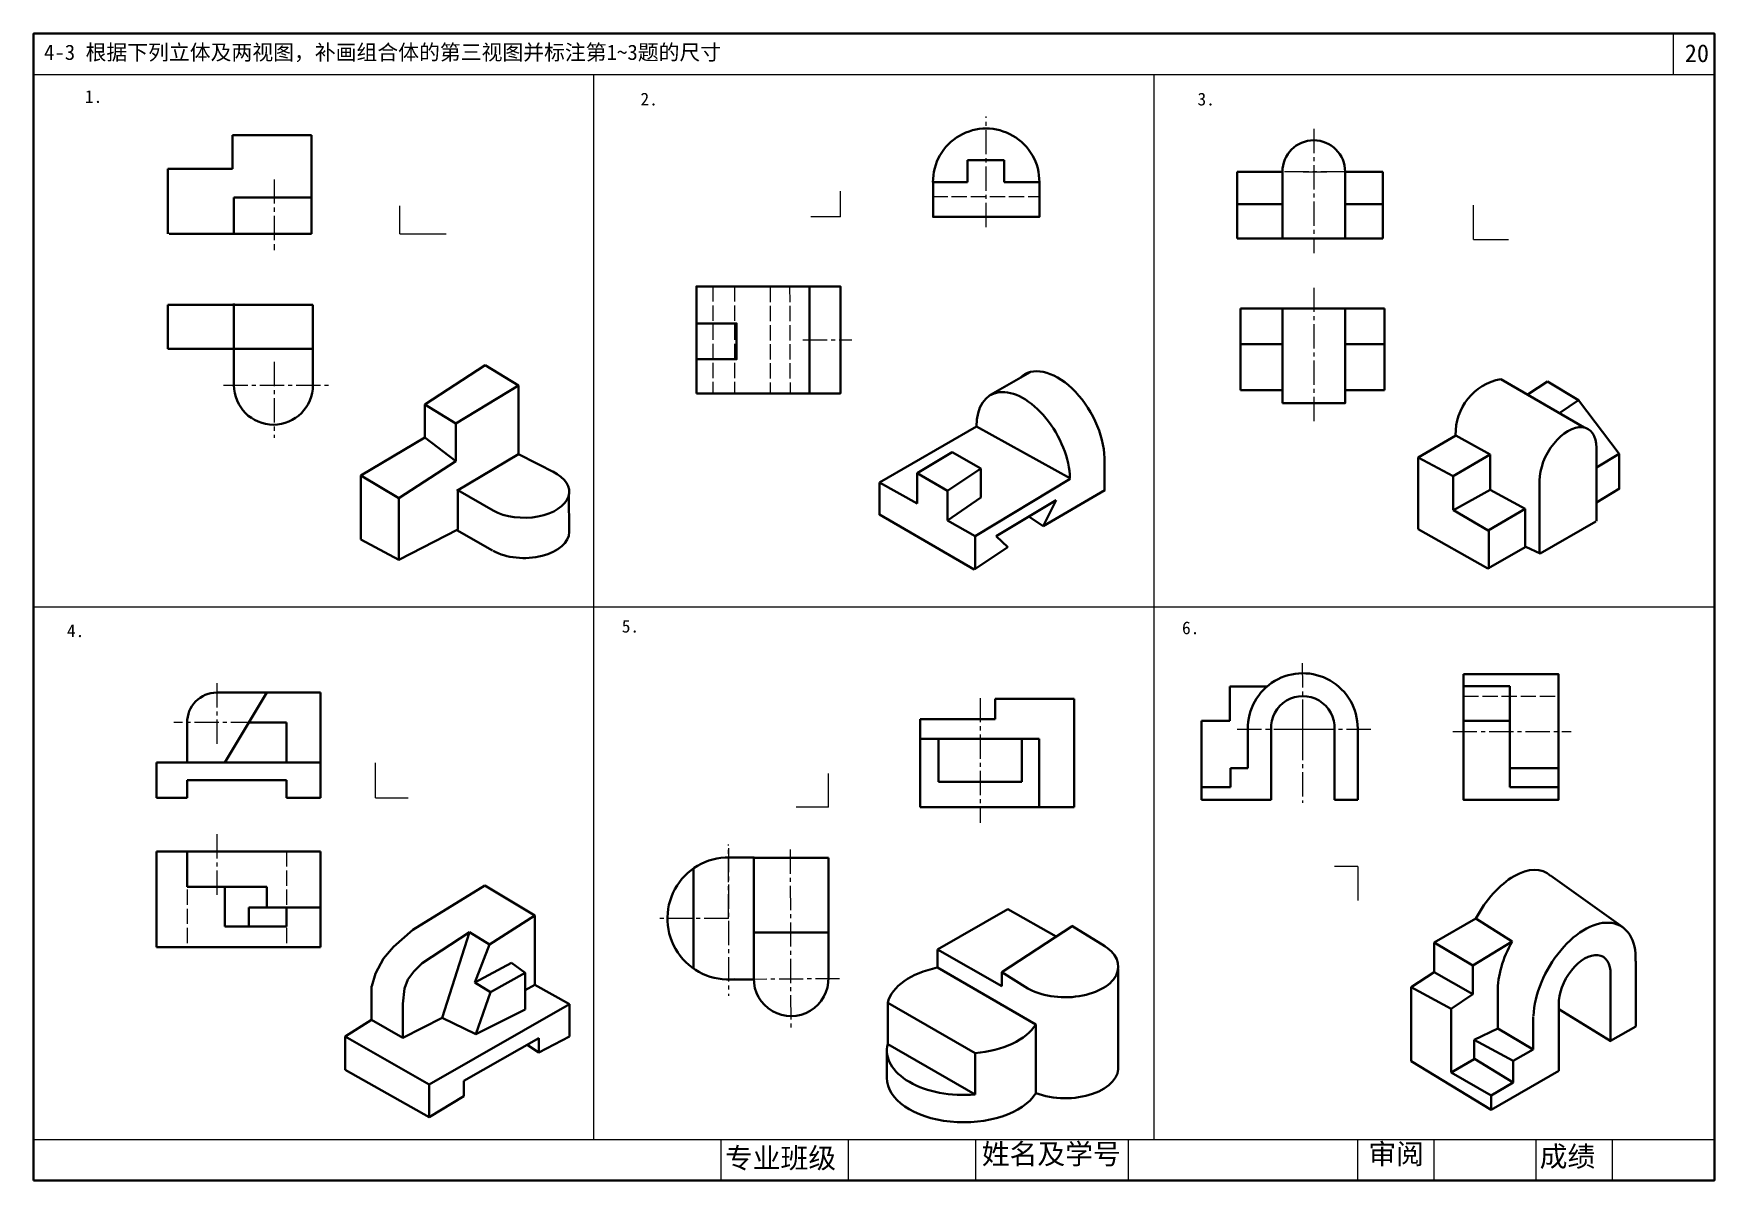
# Model space of a CAD drawing. Header units: millimetres. Extents: x 9 to 339, y 1 to 226.
import ezdxf

# ---------------------------------------------------------------- set-up
doc = ezdxf.new("R2010")
doc.units = ezdxf.units.MM
doc.header["$LTSCALE"] = 0.25
doc.linetypes.add('ACAD_ISO02W100', pattern=[15, 12, -3])
doc.linetypes.add('CENTER2', pattern=[28.575, 19.05, -3.175, 3.175, -3.175])
doc.layers.get('0').update_dxf_attribs({"lineweight": 15})
for name, color, linetype, lineweight in [('图层1', 7, 'Continuous', 40), ('点画线', 7, 'CENTER2', 15), ('粗实线', 7, 'Continuous', 40), ('细实线', 7, 'Continuous', 15), ('虚线', 7, 'ACAD_ISO02W100', 15)]:
    doc.layers.add(name, color=color, linetype=linetype, lineweight=lineweight)

msp = doc.modelspace()

# ---------------------------------------------------------------- linework, layer by layer
for p, q in [((331.31, 218.03), (331.31, 226.03)), ((9.31, 218.03), (339.31, 218.03)), ((119.31, 113.53), (119.31, 218.03)), ((229.31, 9.03), (229.31, 218.03)), ((119.31, 9.03), (119.31, 128.16)), ((9.31, 113.53), (339.31, 113.53)), ((9.31, 9.03), (339.31, 9.03)), ((144.31, 1.03), (144.31, 9.03)), ((169.31, 1.03), (169.31, 9.03)), ((194.31, 1.03), (194.31, 9.03)), ((224.31, 1.03), (224.31, 9.03)), ((269.31, 1.03), (269.31, 9.03)), ((284.31, 1.03), (284.31, 9.03)), ((304.31, 1.03), (304.31, 9.03)), ((319.31, 1.03), (319.31, 9.03))]:
    msp.add_line(p, q)
at = {"layer": '图层1'}
msp.add_lwpolyline([(9.31, 1.03), (339.31, 1.03), (339.31, 226.03), (9.31, 226.03)], close=True, dxfattribs=at)
at = {"layer": '点画线'}
for p, q in [((196.34, 188.07), (196.34, 209.79)), ((260.66, 207.36), (260.66, 182.94)), ((266.82, 198.94), (254.5, 198.94)), ((56.53, 197.44), (56.53, 184.57)), ((56.53, 184.57), (56.53, 183.56)), ((260.66, 176.18), (260.66, 149.32)), ((160.34, 165.94), (169.96, 165.94)), ((56.53, 161.62), (56.53, 146.71)), ((46.59, 157.05), (67.3, 157.05)), ((258.41, 102.52), (258.47, 75.12)), ((45.26, 98.6), (45.26, 86.01)), ((195.14, 95.67), (195.14, 71.15)), ((52.82, 90.84), (36.85, 90.84)), ((245.65, 89.54), (272.47, 89.56)), ((287.94, 89.09), (311.18, 89.11)), ((45.26, 68.95), (45.26, 56.49)), ((145.74, 52.42), (145.74, 66.94)), ((145.74, 66.23), (145.74, 37.23)), ((157.86, 65.94), (157.97, 30.5)), ((145.74, 52.42), (132.18, 52.42)), ((167.57, 40.58), (145.74, 40.44)), ((199.25, 35.56), (199.03, 35.43))]:
    msp.add_line(p, q, dxfattribs=at)
at = {"layer": '粗实线'}
for p, q in [((48.39, 206.08), (63.9, 206.08)), ((48.39, 199.47), (48.39, 206.08)), ((63.9, 206.08), (63.9, 186.77)), ((35.68, 199.47), (48.39, 199.47)), ((35.68, 186.77), (35.68, 199.47)), ((192.69, 201.22), (199.84, 201.22)), ((192.69, 196.87), (192.69, 201.22)), ((199.84, 201.22), (199.84, 196.87)), ((245.59, 198.94), (245.59, 185.82)), ((245.59, 198.94), (254.49, 198.94)), ((254.49, 185.82), (254.49, 198.94)), ((266.82, 185.82), (266.82, 198.94)), ((266.82, 198.94), (274.24, 198.94)), ((274.24, 185.82), (274.24, 198.94)), ((48.65, 193.89), (48.65, 186.77)), ((48.65, 193.89), (63.9, 193.89)), ((245.59, 192.58), (254.49, 192.58)), ((266.82, 192.58), (274.24, 192.58)), ((63.9, 186.77), (35.94, 186.77)), ((245.59, 185.82), (274.24, 185.82)), ((161.67, 176.4), (161.67, 155.6)), ((35.68, 172.8), (64.16, 172.8)), ((35.68, 172.8), (35.68, 164.17)), ((48.65, 173.06), (48.65, 157.05)), ((64.16, 172.8), (64.16, 157.05)), ((274.54, 172.1), (246.3, 172.1)), ((246.3, 172.1), (246.3, 156.06)), ((274.54, 156.06), (274.54, 172.1)), ((246.33, 165.09), (254.49, 165.09)), ((266.82, 165.09), (274.54, 165.09)), ((35.68, 164.17), (64.16, 164.17)), ((98, 160.96), (86.13, 153.28)), ((98, 160.96), (104.52, 157.01)), ((197.22, 155.15), (204.96, 159.61)), ((92.18, 149.56), (104.52, 157.01)), ((104.52, 157.01), (104.52, 143.51)), ((246.3, 156.06), (254.49, 156.06)), ((266.82, 156.06), (274.54, 156.06)), ((297.39, 158.24), (313.77, 148.74)), ((302.78, 155.26), (306.56, 157.76)), ((306.56, 157.76), (312.62, 154.12)), ((86.13, 153.28), (92.18, 149.56)), ((86.13, 153.28), (86.13, 146.77)), ((308.95, 151.61), (312.62, 154.12)), ((312.62, 154.12), (320.64, 143.56)), ((92.18, 142.12), (92.18, 149.56)), ((194.46, 148.94), (175.41, 137.94)), ((194.46, 148.94), (212.89, 138.74)), ((86.13, 146.77), (73.55, 139.32)), ((86.13, 146.77), (92.18, 142.12)), ((288.52, 147.21), (281.17, 142.86)), ((295.3, 143.45), (288.52, 147.21)), ((81, 134.9), (92.18, 142.12)), ((104.52, 143.51), (92.41, 136.3)), ((104.52, 143.51), (111.72, 139.84)), ((182.78, 139.76), (189.69, 143.92)), ((189.69, 143.92), (195.31, 140.7)), ((219.55, 142.76), (219.55, 136.4)), ((281.17, 142.86), (281.15, 128.83)), ((288.01, 139.21), (281.17, 142.86)), ((295.3, 143.48), (287.89, 139.14)), ((295.3, 143.48), (295.3, 136.55)), ((316.14, 144.93), (316.14, 130.38)), ((320.64, 143.56), (316.14, 140.91)), ((320.64, 143.56), (320.64, 136.74)), ((73.55, 139.32), (73.55, 126.76)), ((73.55, 139.32), (81, 134.9)), ((188.75, 136.31), (182.78, 139.76)), ((182.78, 139.76), (182.78, 133.83)), ((195.31, 140.7), (188.75, 136.31)), ((212.8, 138.68), (194.18, 127.45)), ((195.31, 140.7), (195.31, 135.04)), ((288.01, 139.21), (288.01, 132.55)), ((92.63, 136.43), (99.54, 132.45)), ((92.63, 136.43), (92.63, 128.75)), ((114.42, 135.61), (114.47, 128.26)), ((175.41, 137.94), (182.78, 133.83)), ((175.41, 137.94), (175.41, 131.64)), ((188.75, 136.31), (188.75, 130.49)), ((207.55, 129.37), (219.65, 136.46)), ((295.3, 136.55), (288.06, 132.52)), ((302.15, 132.79), (295.3, 136.55)), ((305.01, 138.33), (305.01, 123.95)), ((320.68, 136.77), (316.14, 134.03)), ((81, 122.8), (81, 134.9)), ((195.31, 135.04), (188.75, 130.49)), ((210.05, 134.52), (198.28, 127.41)), ((210.05, 134.52), (207.55, 129.37)), ((294.91, 128.55), (288.06, 132.52)), ((302.15, 132.79), (294.91, 128.55)), ((302.15, 132.79), (302.15, 125.25)), ((92.63, 128.73), (81, 122.8)), ((194.01, 120.88), (175.41, 131.65)), ((188.75, 130.49), (194.18, 127.45)), ((207.55, 129.37), (204.69, 131.28)), ((281.15, 128.83), (294.85, 121.1)), ((316.03, 130.32), (305.12, 124.01)), ((73.55, 126.76), (81, 122.8)), ((92.41, 128.62), (99.4, 124.59)), ((194.18, 127.45), (194.18, 121.15)), ((200.58, 125.26), (198.28, 127.41)), ((295.03, 128.62), (295.03, 120.99)), ((194.01, 120.88), (200.58, 125.26)), ((302.31, 125.34), (294.85, 121.1)), ((305.12, 124.01), (302.31, 125.34)), ((65.67, 96.74), (45.26, 96.74)), ((55.13, 96.74), (46.87, 83.05)), ((65.67, 96.74), (65.67, 76.08)), ((244.21, 97.94), (251.49, 97.94)), ((244.21, 97.94), (244.21, 91.19)), ((290.03, 97.98), (299.17, 97.98)), ((299.17, 97.98), (299.16, 78.19)), ((213.63, 95.5), (198.08, 95.5)), ((198.08, 91.51), (198.08, 95.5)), ((213.63, 95.5), (213.63, 74.41)), ((213.63, 74.27), (213.63, 95.5)), ((39.46, 91.05), (39.46, 83.05)), ((58.95, 90.84), (51.57, 90.84)), ((51.57, 90.84), (58.95, 90.84)), ((58.95, 83.05), (58.95, 90.84)), ((183.4, 91.51), (183.4, 74.27)), ((183.4, 91.51), (198.08, 91.51)), ((238.59, 91.19), (238.59, 75.71)), ((238.59, 91.19), (244.21, 91.19)), ((247.72, 89.54), (247.72, 81.89)), ((252.28, 89.54), (252.28, 75.71)), ((264.72, 89.55), (264.72, 75.71)), ((269.29, 89.55), (269.29, 75.71)), ((290.03, 91.19), (299.17, 91.19)), ((203.32, 87.66), (183.4, 87.66)), ((186.97, 87.66), (186.97, 79.22)), ((203.32, 79.22), (203.32, 87.66)), ((203.32, 87.66), (206.75, 87.66)), ((206.75, 74.38), (206.75, 87.66)), ((33.44, 76.08), (33.44, 83.05)), ((65.67, 83.05), (33.44, 83.05)), ((39.46, 79.57), (58.95, 79.57)), ((39.46, 79.57), (39.46, 76.08)), ((58.95, 76.08), (58.95, 79.57)), ((186.97, 79.22), (203.32, 79.22)), ((244.3, 81.89), (244.3, 78.19)), ((247.72, 81.89), (244.3, 81.89)), ((299.17, 81.89), (308.72, 81.89)), ((39.46, 76.08), (33.44, 76.08)), ((65.67, 76.08), (58.95, 76.08)), ((244.3, 78.19), (238.59, 78.19)), ((299.16, 78.19), (308.72, 78.19)), ((183.4, 74.27), (213.63, 74.27)), ((252.28, 75.71), (238.59, 75.71)), ((269.29, 75.71), (264.72, 75.71)), ((308.72, 75.71), (290.03, 75.71)), ((65.67, 65.58), (33.44, 65.58)), ((33.44, 65.58), (33.44, 46.78)), ((39.46, 65.58), (39.46, 58.6)), ((65.67, 65.58), (65.67, 46.78)), ((145.66, 64.39), (150.78, 64.38)), ((165.36, 64.31), (150.71, 64.31)), ((150.71, 64.31), (150.71, 40.71)), ((165.36, 40.71), (165.36, 64.31)), ((138.86, 62.22), (138.85, 42.7)), ((307.11, 60.85), (321.32, 50.68)), ((55.13, 58.6), (39.46, 58.6)), ((46.87, 58.6), (46.87, 50.81)), ((55.13, 58.6), (55.13, 54.57)), ((97.9, 58.88), (83.79, 50.17)), ((97.9, 58.88), (107.73, 53.01)), ((65.67, 54.57), (51.57, 54.57)), ((51.57, 54.57), (51.57, 50.81)), ((58.95, 54.57), (58.95, 50.81)), ((107.73, 53.01), (98.85, 47.32)), ((107.73, 39.4), (107.73, 53.01)), ((186.75, 46.3), (200.56, 54.23)), ((200.56, 54.23), (210.09, 48.87)), ((58.95, 50.81), (46.87, 50.81)), ((83.79, 50.17), (79.95, 46.82)), ((94.89, 49.7), (85.58, 43.64)), ((94.89, 49.7), (89.5, 32.91)), ((98.85, 47.32), (94.89, 49.7)), ((165.36, 49.63), (150.71, 49.63)), ((213.22, 50.91), (199.38, 41.89)), ((213.18, 50.94), (219.62, 47)), ((292.49, 52.38), (284.29, 47.67)), ((299.62, 47.92), (292.49, 52.38)), ((65.67, 46.78), (33.44, 46.78)), ((79.95, 46.82), (77.99, 44.54)), ((95.92, 39.83), (98.85, 47.32)), ((199.38, 39.16), (186.75, 46.3)), ((186.75, 42.78), (186.75, 46.3)), ((284.29, 47.67), (291.91, 43.2)), ((284.29, 47.67), (284.29, 41.9)), ((291.91, 43.2), (299.62, 47.92)), ((77.99, 44.54), (76.44, 41.6)), ((85.58, 43.64), (83.95, 42.01)), ((95.92, 39.83), (103.13, 43.68)), ((103.13, 43.68), (105.82, 41.78)), ((291.91, 43.2), (291.91, 37.54)), ((323.86, 44.04), (323.86, 31.24)), ((76.44, 41.6), (75.71, 39.12)), ((82.81, 40.46), (82.16, 38.67)), ((83.95, 42.01), (82.81, 40.46)), ((99.01, 37.98), (95.92, 39.83)), ((105.82, 41.78), (99.01, 37.98)), ((105.82, 41.78), (105.82, 34.57)), ((145.83, 40.44), (150.71, 40.44)), ((186.75, 42.78), (206.1, 31.6)), ((199.38, 41.89), (204.55, 38.65)), ((199.38, 41.89), (199.38, 39.16)), ((222.25, 42.51), (222.25, 22.63)), ((284.29, 41.9), (279.77, 38.93)), ((291.91, 37.54), (284.29, 41.9)), ((318.93, 41.4), (318.93, 28.39)), ((75.66, 32.5), (75.66, 39.15)), ((82.16, 38.67), (81.81, 35.64)), ((96.16, 29.74), (99.01, 37.98)), ((107.73, 39.4), (105.82, 38.32)), ((107.73, 39.4), (114.54, 35.6)), ((279.77, 24.43), (279.77, 38.93)), ((287.61, 34.68), (279.77, 38.93)), ((287.61, 34.68), (291.91, 37.54)), ((296.77, 38.34), (296.77, 30.8)), ((81.81, 35.64), (81.81, 28.99)), ((114.54, 35.6), (86.96, 19.86)), ((96.16, 29.74), (105.82, 34.57)), ((114.54, 35.6), (114.54, 29.26)), ((177.01, 35.88), (194.16, 25.98)), ((177.01, 35.88), (177.01, 27.78)), ((287.63, 22.18), (287.63, 34.66)), ((303.76, 33.18), (303.76, 26.73)), ((308.75, 35.93), (308.75, 22.52)), ((318.98, 28.37), (308.75, 34.61)), ((70.48, 29.27), (75.66, 32.5)), ((81.81, 28.99), (75.66, 32.5)), ((81.81, 28.99), (89.5, 32.91)), ((89.5, 32.91), (96.16, 29.74)), ((206.1, 31.6), (206.1, 18.14)), ((292.12, 28.63), (296.77, 30.8)), ((296.77, 30.8), (303.76, 26.73)), ((318.93, 28.39), (323.86, 31.24)), ((86.96, 19.86), (70.48, 29.27)), ((70.48, 29.27), (70.48, 22.71)), ((93.78, 20.56), (108.52, 28.95)), ((108.52, 26.1), (106.24, 27.65)), ((108.52, 26.1), (114.54, 29.26)), ((108.52, 28.95), (108.52, 26.1)), ((176.84, 26.48), (176.84, 21.13)), ((194.16, 17.88), (177.01, 27.78)), ((299.82, 24.46), (292.12, 28.63)), ((292.12, 28.63), (292.12, 24.89)), ((299.82, 24.46), (303.76, 26.73)), ((194.16, 25.98), (194.16, 17.88)), ((279.77, 24.43), (295.49, 14.86)), ((287.63, 22.18), (292.12, 24.81)), ((299.82, 20.22), (292.2, 24.85)), ((299.82, 20.22), (299.82, 24.46)), ((70.48, 22.71), (86.96, 13.43)), ((86.96, 13.43), (86.96, 19.86)), ((93.78, 17.55), (93.78, 20.56)), ((287.63, 22.18), (295.49, 17.69)), ((295.49, 14.86), (308.75, 22.52)), ((295.49, 17.69), (299.82, 20.22)), ((86.96, 13.43), (93.78, 17.55)), ((295.49, 14.86), (295.49, 17.69))]:
    msp.add_line(p, q, dxfattribs=at)
at = {"layer": '粗实线', "lineweight": 15}
for p, q in [((81.23, 186.77), (81.23, 192.25)), ((292.01, 185.62), (292.01, 192.36)), ((81.23, 186.77), (90.34, 186.77)), ((292.01, 185.62), (298.92, 185.62)), ((65.67, 65.58), (59.34, 65.58)), ((65.67, 65.58), (65.67, 58.99)), ((269.29, 62.64), (264.7, 62.64)), ((269.29, 62.64), (269.29, 55.97))]:
    msp.add_line(p, q, dxfattribs=at)
at = {"layer": '粗实线'}
msp.add_lwpolyline([(192.69, 196.87), (185.9, 196.87), (185.9, 190.08), (206.79, 190.08), (206.79, 196.87), (199.84, 196.87)], dxfattribs=at)
for points in [[(139.44, 155.44), (167.73, 155.44), (167.73, 176.44), (139.44, 176.44)], [(254.49, 153.51), (266.82, 153.51), (266.82, 172.1), (254.49, 172.1)], [(139.44, 162.14), (147.32, 162.14), (147.32, 169.17), (139.44, 169.17)], [(290.03, 100.32), (308.72, 100.32), (308.72, 75.71), (290.03, 75.71)]]:
    msp.add_lwpolyline(points, close=True, dxfattribs=at)
for centre, radius, start, end in [((196.34, 196.96), 10.45, 359.4922, 180.5078), ((260.66, 198.94), 6.16, 0, 180), ((56.4, 157.05), 7.75, 180, 0), ((299.38, 147.56), 10.87, 100.5653, 181.8378), ((258.5, 89.75), 10.78, 359.7503, 181.1348), ((45.26, 90.94), 5.79, 90, 181.0043), ((258.5, 89.81), 6.23, 357.5623, 182.5174), ((145.74, 52.42), 11.98, 89.1894, 276.0382), ((158.04, 40.6), 7.33, 179.1136, 1.69)]:
    msp.add_arc(centre, radius, start, end, dxfattribs=at)
for centre, major_axis, ratio, start_param, end_param in [((210.38, 147.95), (6.48, -11.23), 0.57735, 7.078248, 9.577893), ((203.63, 143.87), (6.48, -11.23), 0.57735, 0.804769, 3.947855), ((310.57, 141.63), (-3.94, -6.82), 0.57735, 2.343181, 5.510801), ((105.63, 136.14), (-8.84, 0), 0.57735, 7.093716, 10.309913), ((105.63, 128.24), (-8.84, 0), 0.57735, 7.093716, 9.428567), ((299.56, 48.89), (6.77, 12.51), 0.553858, -0.129491, 1.591493), ((313.84, 38.66), (-7.09, -12.27), 0.57735, 2.321342, 5.462935), ((211.84, 42.98), (-10.44, 0), 0.57735, 0.693194, 3.924219), ((306.79, 43.97), (-7.09, -12.27), 0.57735, 4.723935, 5.510825), ((313.84, 38.66), (-3.6, -6.24), 0.57735, 2.321342, 5.532639), ((191.93, 34.6), (-15.09, 0), 0.57735, 5.063118, 6.135058), ((191.93, 34.6), (-15.09, 0), 0.57735, 8.002109, 9.074049), ((191.93, 26.49), (-15.09, 0), 0.57735, 6.135058, 8.002109), ((211.85, 23.17), (-10.44, 0), 0.57735, 0.98825, 3.231432), ((191.93, 21.13), (-15.09, 0), 0.57735, 6.283185, 9.074049)]:
    msp.add_ellipse(centre, major_axis=major_axis, ratio=ratio, start_param=start_param, end_param=end_param, dxfattribs=at)
at = {"layer": '细实线'}
for p, q in [((258.57, 198.94), (263.19, 198.94)), ((167.73, 190.08), (167.73, 195.09)), ((167.73, 190.08), (161.88, 190.08)), ((258.43, 92.65), (258.44, 86.23)), ((255.75, 89.54), (262.43, 89.55)), ((76.46, 76.08), (76.46, 82.97)), ((165.36, 74.27), (165.36, 80.87)), ((76.46, 76.08), (82.86, 76.08)), ((165.36, 74.27), (159.06, 74.27))]:
    msp.add_line(p, q, dxfattribs=at)
at = {"layer": '虚线', "linetype": 'ACAD_ISO02W100'}
for p, q in [((185.81, 194.1), (207.01, 194.1)), ((142.69, 176.44), (142.69, 155.38)), ((146.93, 176.44), (146.93, 155.55)), ((153.96, 176.35), (153.96, 155.58)), ((157.75, 176.35), (157.83, 155.58))]:
    msp.add_line(p, q, dxfattribs=at)
at = {"layer": '虚线'}
for p, q in [((290.03, 96.04), (308.72, 96.04)), ((39.46, 65.58), (39.46, 46.78)), ((58.95, 65.58), (58.95, 46.78))]:
    msp.add_line(p, q, dxfattribs=at)

# ---------------------------------------------------------------- texts
at = {"attachment_point": 1}
for s, insert, char_height, width in [('{\\fSimHei|b0|i0|c134|p2; 4-3 根据下列立体及两视图，补画组合体的第三视图并标注第\\fSimHei|b0|i0|c0|p2;1~3\\fSimSun|b0|i0|c134|p2;题\\fSimHei|b0|i0|c134|p2;的尺寸}', (9.31, 223.87), 3, 330), ('{\\fSimSun|b0|i0|c134|p2;20}', (333.5, 223.94), 3.5, 6.4564), ('{\\f仿宋_GB2312|b0|i0|c134|p49;1.}', (19.39, 214.94), 2.5, 8.3908), ('{\\f仿宋_GB2312|b0|i0|c134|p49;2.}', (128.47, 214.44), 2.5, 8.3908), ('{\\f仿宋_GB2312|b0|i0|c134|p49;3.}', (237.83, 214.44), 2.5, 8.3908), ('{\\f仿宋_GB2312|b0|i0|c134|p49;4.}', (15.86, 110.12), 2.5, 8.3908), ('{\\f仿宋_GB2312|b0|i0|c134|p49;5.}', (124.79, 111.01), 2.5, 8.3908), ('{\\f仿宋_GB2312|b0|i0|c134|p49;6.}', (234.79, 110.69), 2.5, 8.3908), ('{\\f仿宋_GB2312|b0|i0|c134|p49;专业班级}', (145.05, 7.41), 4, 23.3701), ('{\\f仿宋_GB2312|b0|i0|c134|p49;姓名及学号}', (195.48, 8.21), 4, 29.8443), ('{\\f仿宋_GB2312|b0|i0|c134|p49;审阅}', (271.38, 8.21), 4, 13.7378), ('{\\f仿宋_GB2312|b0|i0|c134|p49;成绩}', (305.01, 7.73), 4, 13.2641)]:
    msp.add_mtext(s, dxfattribs=dict(at, insert=insert, char_height=char_height, width=width))

doc.saveas('drawing.dxf')
